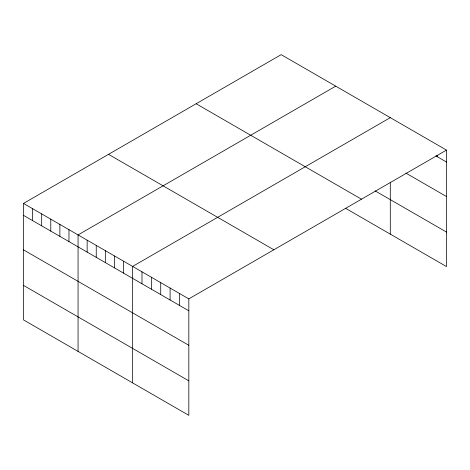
<?xml version="1.0" encoding="UTF-8"?>
<svg xmlns="http://www.w3.org/2000/svg" width="470" height="470" viewBox="0 0 470 470"><rect width="100%" height="100%" fill="white"/><g stroke="black" fill="none" stroke-linecap="round" stroke-linejoin="round"><path stroke-width="0.7" d="M446.5 150.106L188.828 298.873L188.828 415.345L23.5 319.894L23.5 203.422L281.172 54.655L446.5 150.106L446.5 266.578L345.427 208.228M335.727 86.157L78.061 234.924L78.061 351.39M390.288 117.653L132.616 266.42L132.616 382.891M435.884 155.911L446.5 162.038M405.904 173.095L446.5 196.536M375.13 190.879L446.5 232.08M196.137 103.747L361.471 199.204M108.529 154.33L273.863 249.782M23.5 203.422L188.828 298.873M23.5 215.354L188.828 310.805M23.5 249.852L188.828 345.303M23.5 285.396L188.828 380.847M437.129 155.223L437.129 156.628M390.288 182.201L390.288 234.125M179.458 293.462L179.458 305.394M170.093 288.057L170.093 299.983M160.722 282.646L160.722 294.578M151.352 277.235L151.352 289.168M141.987 271.83L141.987 283.757M123.522 261.167L123.522 273.099M114.433 255.921L114.433 267.853M105.339 250.669L105.339 262.601M96.244 245.422L96.244 257.349M87.15 240.17L87.15 252.102M68.967 229.671L68.967 241.604M59.872 224.419L59.872 236.351M50.778 219.173L50.778 231.099M41.689 213.921L41.689 225.853M32.594 208.674L32.594 220.6"/></g></svg>
